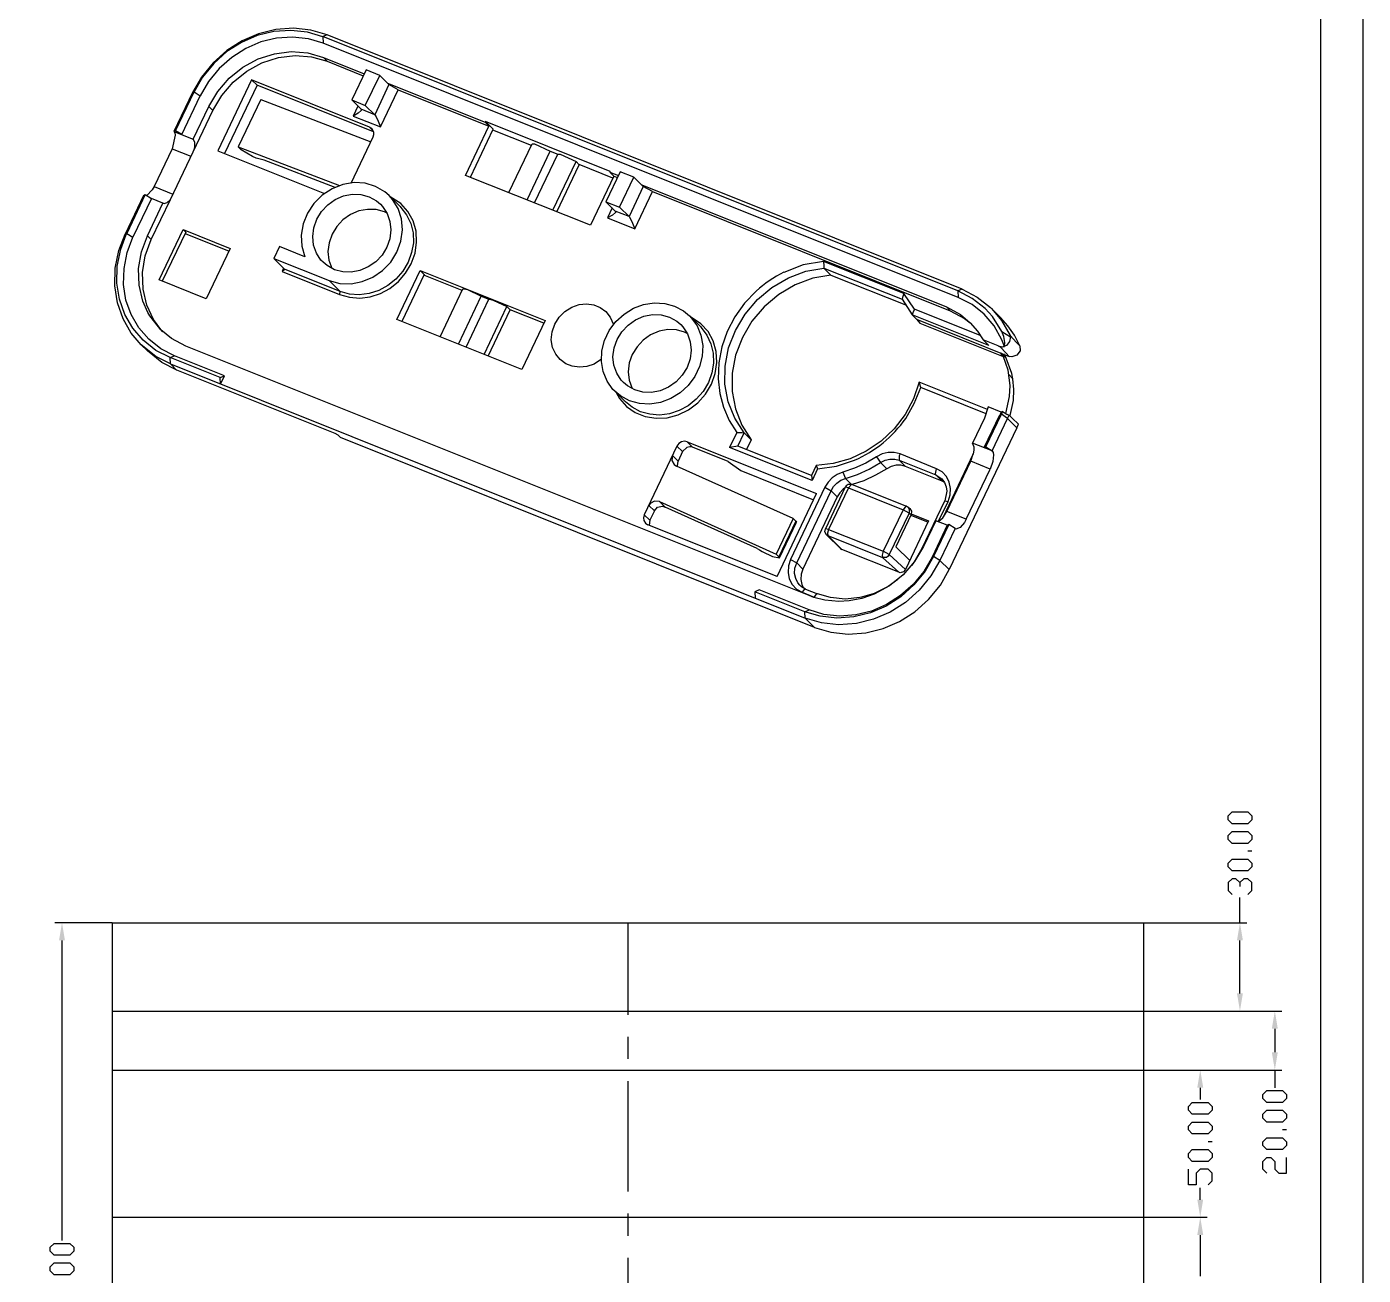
# Model space of a CAD drawing. Header units: inches. Extents: x 2 to 1172, y 492 to 1320.
# Drawn here: x 942.3 to 1169.4, y 907.4 to 1119.6 of the extents above; entities that cross this region are included whole.
import ezdxf

# ---------------------------------------------------------------- set-up
doc = ezdxf.new("R2010")
doc.units = ezdxf.units.IN
doc.header["$MEASUREMENT"] = 0

# ---------------------------------------------------------------- blocks, each defined once
blk = doc.blocks.new('AHH1270-500010_1')
at = {"transparency": 33554687}
for points in [[(947.38, 962.77), (946.88, 965.78), (946.38, 962.77)], [(1147.52, 962.77), (1147.02, 965.78), (1146.52, 962.77)], [(1147.52, 953.76), (1147.02, 950.76), (1146.52, 953.76)], [(1153.45, 947.75), (1152.95, 950.76), (1152.44, 947.75)], [(1153.45, 943.75), (1152.95, 940.74), (1152.44, 943.75)], [(1140.78, 937.74), (1140.28, 940.74), (1139.78, 937.74)], [(1140.78, 918.72), (1140.28, 915.71), (1139.78, 918.72)], [(1140.78, 912.71), (1140.28, 915.71), (1139.78, 912.71)]]:
    blk.add_hatch(color=1, dxfattribs=at).paths.add_polyline_path(points)
for points in [[(0.12, 490.67), (1167.98, 490.67), (1167.98, 1318.03), (0.12, 1318.03), (0.12, 490.67)], [(21.3, 1310.77), (1160.72, 1310.77), (1160.72, 497.92)]]:
    blk.add_lwpolyline(points, dxfattribs=at)
at = {"color": 3, "transparency": 33554687}
for points in [[(991.18, 1116.33), (988.58, 1117.11), (985.74, 1117.42), (982.87, 1117.22), (980.06, 1116.53), (977.39, 1115.38), (974.9, 1113.8), (972.67, 1111.79), (970.77, 1109.47), (969.32, 1106.95)], [(991.91, 1116.65), (989.18, 1117.45), (986.24, 1117.77), (983.22, 1117.56), (980.29, 1116.83), (977.51, 1115.64), (974.9, 1113.98), (972.54, 1111.9), (970.58, 1109.47)], [(991.27, 1115.25), (988.74, 1116), (986.06, 1116.28), (983.34, 1116.09), (980.67, 1115.45), (978.1, 1114.35), (975.72, 1112.82), (973.59, 1110.92), (971.78, 1108.71), (970.36, 1106.28)], [(991.91, 1116.65), (991.18, 1116.35)], [(1099.1, 1073.13), (991.18, 1116.35)], [(991.18, 1116.35), (991.25, 1115.25)], [(1099.17, 1072.03), (991.27, 1115.25)], [(1099.82, 1073.43), (991.91, 1116.65)], [(975.29, 1109.28), (977.62, 1111.14), (980.21, 1112.56), (982.97, 1113.44)], [(975.97, 1108.62), (978.27, 1110.48), (980.86, 1111.88), (983.65, 1112.79)], [(982.97, 1113.44), (985.81, 1113.8), (988.63, 1113.57)], [(983.65, 1112.79), (986.48, 1113.12), (989.29, 1112.91)], [(988.63, 1113.57), (991.29, 1112.82)], [(989.29, 1112.91), (991.95, 1112.17)], [(991.29, 1112.82), (998.22, 1110.04)], [(991.95, 1112.17), (991.29, 1112.82)], [(991.95, 1112.17), (998.08, 1109.7)], [(998.54, 1110.69), (996.11, 1105.59)], [(1000.87, 1109.77), (998.54, 1110.69)], [(970.58, 1109.47), (969.05, 1106.83)], [(973.34, 1107.02), (975.29, 1109.28)], [(979.09, 1109.01), (973.34, 1096.93)], [(974.02, 1106.37), (975.97, 1108.62)], [(999.15, 1100.98), (979.09, 1109.01)], [(980.03, 1108.09), (979.09, 1109.01)], [(998.42, 1104.65), (1000.87, 1109.77)], [(1002.44, 1108.19), (1000.02, 1103.07)], [(1000.87, 1109.77), (1002.44, 1108.19)], [(1002.18, 1108.46), (1018.78, 1101.81)], [(1004.01, 1107.32), (1002.44, 1108.19)], [(969.03, 1106.83), (965.91, 1100.25)], [(966.18, 1100.37), (969.32, 1106.95)], [(967.24, 1099.7), (970.38, 1106.3)], [(969.03, 1106.83), (969.32, 1106.95)], [(969.32, 1106.95), (970.38, 1106.3)], [(971.84, 1104.47), (973.34, 1107.02)], [(972.49, 1103.81), (974.02, 1106.37)], [(980.03, 1108.09), (974.5, 1096.47)], [(999.82, 1100.16), (980.03, 1108.09)], [(1000.99, 1101.01), (1004.01, 1107.32)], [(1004.01, 1107.32), (1019.43, 1101.15)], [(965.31, 1088.69), (972.49, 1103.81)], [(969.19, 1098.92), (971.84, 1104.47)], [(972.49, 1103.81), (971.84, 1104.47)], [(980.65, 1105.64), (976.82, 1097.61)], [(980.65, 1105.64), (999.34, 1098.49)], [(996.11, 1105.59), (998.42, 1104.65)], [(996.11, 1105.59), (997.71, 1104.01)], [(997.16, 1104.54), (996.36, 1102.86)], [(997.73, 1103.78), (997.23, 1103.32)], [(997.71, 1104.01), (997.73, 1103.78)], [(1000.02, 1103.07), (997.71, 1104.01)], [(998.42, 1104.65), (1000.02, 1103.07)], [(997.23, 1103.32), (996.36, 1102.86)], [(996.36, 1102.86), (1000.99, 1101.01)], [(1000.02, 1103.07), (1000.26, 1102.7)], [(1000.26, 1102.7), (1000.62, 1101.97)], [(1000.62, 1101.97), (1000.99, 1101.01)], [(1018.83, 1101.93), (1018.78, 1101.81)], [(1018.78, 1101.81), (1019.43, 1101.15)], [(1040.04, 1093.44), (1018.83, 1101.93)], [(1018.83, 1101.93), (1020.16, 1100.62)], [(965.91, 1100.25), (966.05, 1099.98), (966.13, 1099.58), (965.59, 1097.31)], [(966.18, 1100.37), (965.91, 1100.25)], [(965.91, 1100.25), (969.19, 1098.92)], [(967.24, 1099.7), (966.18, 1100.37)], [(995.99, 1091.47), (999.73, 1099.31)], [(999.52, 1100.73), (999.15, 1100.98)], [(999.15, 1100.98), (999.75, 1100.37)], [(999.73, 1099.31), (999.86, 1099.7), (999.84, 1100.11), (999.52, 1100.73)], [(1015.44, 1092.78), (1019.43, 1101.15)], [(1016.28, 1092.46), (1020.16, 1100.62)], [(1026.63, 1097.85), (1020.11, 1100.48)], [(965.59, 1097.31), (962.53, 1090.87)], [(965.59, 1097.31), (968.8, 1096.01)], [(969.19, 1098.92), (969.41, 1098.39)], [(969.37, 1097.5), (969.25, 1096.97)], [(969.41, 1098.39), (969.37, 1097.5)], [(973.34, 1096.93), (991.47, 1089.68)], [(976.82, 1097.61), (994.04, 1091.03)], [(977.3, 1097.13), (976.82, 1097.61)], [(979.89, 1095.69), (979.27, 1095.96), (977.3, 1097.13)], [(1022.8, 1089.84), (1026.74, 1098.14)], [(1025.91, 1088.6), (1029.84, 1096.88)], [(1026.74, 1098.14), (1026.88, 1098.16), (1027.15, 1098.12), (1029.84, 1096.88)], [(1029.84, 1096.88), (1031.14, 1096.37)], [(981.22, 1095.35), (979.89, 1095.69)], [(993.31, 1090.73), (981.22, 1095.35)], [(1027.18, 1088.08), (1031.14, 1096.37)], [(1030.29, 1086.84), (1034.22, 1095.14)], [(1030.96, 1086.58), (1034.77, 1094.59)], [(1031.14, 1096.37), (1031.28, 1096.4), (1031.53, 1096.37), (1034.22, 1095.14)], [(1034.77, 1094.59), (1034.22, 1095.14)], [(1040.48, 1092.32), (1034.77, 1094.61)], [(1036.65, 1084.29), (1015.44, 1092.78)], [(1040.64, 1092.66), (1036.65, 1084.29)], [(1041.74, 1093.4), (1039.3, 1088.28)], [(1040.04, 1093.44), (1039.99, 1093.31)], [(1039.99, 1093.31), (1041.42, 1092.73)], [(1039.99, 1093.31), (1040.64, 1092.66)], [(1040.64, 1092.66), (1041.26, 1092.41)], [(1041.62, 1087.36), (1044.05, 1092.46)], [(1044.05, 1092.46), (1041.74, 1093.4)], [(1044.05, 1092.46), (1045.65, 1090.89)], [(962.53, 1090.87), (962.22, 1090.32), (961.28, 1089.34)], [(962.53, 1090.87), (965.73, 1089.57)], [(1002.46, 1089.34), (1001.74, 1089.96), (1000.16, 1090.9), (998.38, 1091.44), (996.5, 1091.54), (994.59, 1091.24), (992.76, 1090.51), (991.09, 1089.43), (989.68, 1088.01), (988.58, 1086.36), (987.85, 1084.54), (987.53, 1082.62), (987.62, 1080.72), (988.15, 1078.95)], [(1045.65, 1090.89), (1043.22, 1085.78)], [(1044.19, 1083.7), (1047.21, 1090.03)], [(1045.38, 1091.15), (1097.15, 1070.42)], [(1047.21, 1090.03), (1045.65, 1090.89)], [(1047.21, 1090.03), (1097.8, 1069.76)], [(960.73, 1089.38), (957.61, 1082.8)], [(961, 1089.5), (957.88, 1082.92)], [(962.08, 1088.85), (958.94, 1082.28)], [(960.73, 1089.38), (961, 1089.5)], [(961, 1089.5), (962.08, 1088.85)], [(961.39, 1082.51), (964.03, 1088.07)], [(962.05, 1081.86), (965.31, 1088.7)], [(964.03, 1088.07), (962.08, 1088.85)], [(964.16, 1087.98), (964.03, 1088.07)], [(964.72, 1088.1), (964.21, 1087.96)], [(964.21, 1087.96), (964.21, 1087.96)], [(965.31, 1088.7), (964.72, 1088.1)], [(991.24, 1078.01), (990.88, 1078.38), (990.12, 1079.57), (989.64, 1080.94), (989.5, 1082.39), (989.68, 1083.88), (990.19, 1085.32), (990.99, 1086.63), (992.05, 1087.76), (993.31, 1088.65), (994.73, 1089.27), (996.2, 1089.56), (997.67, 1089.5), (999.08, 1089.13)], [(992.3, 1074.89), (994.09, 1074.41), (995.99, 1074.34), (997.89, 1074.71), (999.7, 1075.47), (1001.35, 1076.61), (1002.73, 1078.05), (1003.77, 1079.73), (1004.47, 1081.57), (1004.73, 1083.49), (1004.57, 1085.37), (1004.01, 1087.14), (1003.05, 1088.7), (1002.46, 1089.34)], [(1001.01, 1087.87), (1001.36, 1087.48), (1002.13, 1086.31), (1002.6, 1084.94), (1002.75, 1083.49), (1002.57, 1082), (1002.05, 1080.56), (1001.26, 1079.23), (1000.19, 1078.1), (998.93, 1077.21), (997.51, 1076.61), (996.04, 1076.33), (994.57, 1076.36), (993.17, 1076.73)], [(999.08, 1089.13), (1000.32, 1088.46), (1001.01, 1087.87)], [(1002.46, 1089.34), (1004.32, 1087.5)], [(1005.64, 1086.66), (1004.45, 1087.99), (1002.66, 1089.15)], [(1039.3, 1088.28), (1041.62, 1087.36)], [(1039.3, 1088.28), (1040.89, 1086.7)], [(1001.65, 1086.58), (1000.25, 1086.95), (998.77, 1087), (997.3, 1086.72), (995.88, 1086.1), (994.62, 1085.21), (993.56, 1084.08), (992.76, 1082.76), (992.25, 1081.33), (992.07, 1079.84), (992.21, 1078.38), (992.71, 1077)], [(1002.11, 1086.33), (1001.65, 1086.58)], [(1004.32, 1087.5), (1004.47, 1087.34), (1005.44, 1086.06), (1006.15, 1084.61), (1006.52, 1082.99), (1006.58, 1081.33), (1006.29, 1079.64), (1005.69, 1078.01)], [(1006.2, 1077.73), (1006.88, 1079.55), (1007.14, 1081.43), (1007.04, 1083.31), (1006.52, 1085.07), (1005.64, 1086.66)], [(1040.36, 1087.23), (1039.56, 1085.57)], [(1040.43, 1086.03), (1039.56, 1085.57)], [(1039.56, 1085.57), (1044.19, 1083.7)], [(1040.91, 1086.49), (1040.43, 1086.03)], [(1040.89, 1086.7), (1040.91, 1086.49)], [(1043.22, 1085.78), (1040.89, 1086.7)], [(1041.62, 1087.36), (1043.22, 1085.78)], [(1043.22, 1085.78), (1043.46, 1085.39)], [(963.38, 1075), (967.46, 1083.56)], [(967.46, 1083.56), (975.47, 1080.35)], [(967.9, 1083.14), (967.46, 1083.56)], [(1043.46, 1085.39), (1043.82, 1084.66)], [(1043.82, 1084.66), (1044.19, 1083.7)], [(960.33, 1063.98), (958.66, 1065.95), (957.26, 1068.42), (956.32, 1071.09), (955.86, 1073.98), (955.93, 1076.98), (956.53, 1079.98), (957.61, 1082.8)], [(965.24, 1061.82), (962.84, 1063.04), (960.68, 1064.75), (958.89, 1066.8), (957.54, 1069.14), (956.64, 1071.71), (956.21, 1074.48), (956.28, 1077.35), (956.85, 1080.23), (957.79, 1082.73)], [(965.98, 1062.12), (963.68, 1063.31), (961.62, 1064.92), (959.92, 1066.87), (958.61, 1069.13), (957.75, 1071.57), (957.35, 1074.2), (957.42, 1076.95), (957.97, 1079.68), (958.94, 1082.28)], [(957.61, 1082.8), (957.88, 1082.92)], [(957.79, 1082.73), (957.88, 1082.92)], [(957.88, 1082.92), (958.94, 1082.27)], [(960.38, 1079.78), (961.39, 1082.51)], [(961.04, 1079.11), (962.05, 1081.86)], [(962.05, 1081.86), (961.39, 1082.51)], [(967.9, 1083.14), (963.91, 1074.78)], [(967.79, 1082.89), (975.26, 1079.89)], [(960.61, 1071.41), (959.97, 1074.11), (959.9, 1076.93), (960.38, 1079.78)], [(960.56, 1076.27), (961.04, 1079.11)], [(975.47, 1080.35), (971.39, 1071.79)], [(983.81, 1080.69), (982.85, 1078.67)], [(988.15, 1078.95), (983.81, 1080.69)], [(982.85, 1078.67), (992.3, 1074.89)], [(982.85, 1078.67), (984.71, 1076.84)], [(984.52, 1077.02), (984.27, 1076.45)], [(984.43, 1076.54), (984.27, 1076.45)], [(984.27, 1076.45), (994.04, 1072.53)], [(984.68, 1076.72), (984.43, 1076.54)], [(984.71, 1076.84), (984.71, 1076.84)], [(994.15, 1073.04), (984.71, 1076.84)], [(984.71, 1076.77), (984.71, 1076.77)], [(993.17, 1076.73), (991.93, 1077.43), (991.24, 1078.01)], [(994.04, 1072.53), (995.71, 1072.05), (997.46, 1071.91), (999.23, 1072.12), (1000.97, 1072.69), (1002.59, 1073.56), (1004.04, 1074.73), (1005.26, 1076.13), (1006.2, 1077.73)], [(1005.69, 1078.01), (1004.8, 1076.5), (1003.63, 1075.16), (1002.27, 1074.06), (1000.72, 1073.22), (999.08, 1072.69), (997.39, 1072.48), (995.72, 1072.6), (994.15, 1073.04)], [(1003.79, 1068.29), (1007.75, 1076.61)], [(1007.75, 1076.61), (1028.96, 1068.11)], [(1008.42, 1075.95), (1007.75, 1076.61)], [(1062.79, 1049.01), (1061.18, 1051.5), (1060.08, 1054.28), (1059.53, 1057.28), (1059.55, 1060.36), (1060.13, 1063.45), (1061.29, 1066.43), (1062.94, 1069.2), (1065.03, 1071.66), (1067.51, 1073.74), (1070.3, 1075.37), (1073.29, 1076.47), (1076.33, 1077.02)], [(1072.83, 1077.55), (1069.5, 1076.29)], [(1076.27, 1078.15), (1072.83, 1077.55)], [(1076.27, 1078.15), (1076.33, 1077.39)], [(1089.89, 1072.71), (1076.27, 1078.15)], [(1076.33, 1077.39), (1076.33, 1077.02)], [(1077.53, 1075.83), (1076.33, 1077.02)], [(1076.33, 1077.02), (1089.61, 1071.71)], [(960.65, 1073.45), (960.56, 1076.27)], [(971.39, 1071.79), (963.38, 1075)], [(992.3, 1074.89), (994.15, 1073.04)], [(1008.42, 1075.95), (1004.61, 1067.95)], [(1014.89, 1073.2), (1008.37, 1075.81)], [(1077.53, 1075.83), (1074.45, 1075.28), (1071.47, 1074.16), (1068.68, 1072.53), (1066.2, 1070.46), (1064.11, 1067.99), (1062.48, 1065.22), (1061.34, 1062.24), (1060.75, 1059.16), (1060.74, 1056.07), (1061.29, 1053.09), (1062.39, 1050.31), (1064, 1047.83)], [(1077.53, 1075.83), (1090.35, 1070.7)], [(963.68, 1066.57), (962.44, 1068.27), (961.27, 1070.74), (960.65, 1073.45)], [(994.09, 1072.51), (994.15, 1073.04)], [(1011.13, 1065.35), (1015, 1073.47)], [(1014.24, 1064.09), (1018.1, 1072.23)], [(1015, 1073.47), (1015.14, 1073.51), (1015.78, 1073.35), (1018.1, 1072.23)], [(1018.1, 1072.23), (1019.4, 1071.71)], [(1064.83, 1073.1), (1062.87, 1071.04), (1061.2, 1068.74), (1059.9, 1066.23), (1058.98, 1063.61), (1058.47, 1060.9), (1058.36, 1058.18), (1058.64, 1055.72), (1059.28, 1053.36), (1060.24, 1051.14), (1061.54, 1049.1), (1062.39, 1049.05)], [(1089.7, 1072.03), (1089.61, 1071.71)], [(1089.89, 1072.71), (1089.7, 1072.03)], [(1091.72, 1070.05), (1089.89, 1072.71)], [(1099.82, 1073.43), (1099.1, 1073.13)], [(1101.54, 1071.86), (1099.1, 1073.13)], [(1099.1, 1073.13), (1099.17, 1072.03)], [(1101.51, 1070.83), (1099.17, 1072.03)], [(1099.82, 1073.43), (1102.39, 1072.09)], [(1102.39, 1072.09), (1104.65, 1070.3)], [(961.46, 1069.46), (960.61, 1071.41)], [(1015.53, 1063.57), (1019.4, 1071.71)], [(1018.62, 1062.35), (1022.48, 1070.47)], [(1019.29, 1062.07), (1023.03, 1069.94)], [(1019.4, 1071.71), (1019.54, 1071.73), (1020.16, 1071.59), (1022.48, 1070.47)], [(1023.03, 1069.94), (1022.48, 1070.47)], [(1028.74, 1067.65), (1023.03, 1069.94)], [(1038.57, 1061.52), (1037.29, 1060.7), (1036.03, 1060.28), (1034.79, 1060.17), (1033.59, 1060.33), (1032.47, 1060.77), (1031.51, 1061.46), (1030.77, 1062.39), (1030.25, 1063.52), (1030.02, 1064.82), (1030.15, 1066.16), (1030.59, 1067.48), (1031.33, 1068.66), (1032.33, 1069.66), (1033.52, 1070.4), (1034.77, 1070.81), (1036.02, 1070.93), (1037.22, 1070.77), (1038.34, 1070.33), (1039.3, 1069.62), (1040.04, 1068.7), (1040.61, 1067.41)], [(1040.8, 1056.11), (1040.5, 1056.41), (1039.51, 1057.81), (1038.85, 1059.42), (1038.55, 1061.16), (1038.62, 1062.95), (1039.07, 1064.73), (1039.86, 1066.41), (1040.98, 1067.94), (1042.38, 1069.2), (1043.98, 1070.19), (1045.7, 1070.83), (1047.51, 1071.11), (1049.28, 1071.02), (1050.97, 1070.54)], [(1050.97, 1070.54), (1052.49, 1069.73), (1053.48, 1068.91)], [(1089.61, 1071.71), (1091.35, 1069.05)], [(1091.72, 1070.05), (1091.47, 1069.39)], [(1102.89, 1065.56), (1091.72, 1070.05)], [(1097.15, 1070.42), (1099.54, 1069.11)], [(1097.8, 1069.76), (1097.15, 1070.42)], [(1097.8, 1069.76), (1100.21, 1068.45)], [(1103.57, 1069.18), (1101.51, 1070.83)], [(1104.97, 1068.77), (1103.71, 1070.14), (1101.54, 1071.86)], [(1104.65, 1070.3), (1104.81, 1070.15)], [(1104.81, 1070.15), (1106.51, 1068.13)], [(1106.39, 1068.58), (1104.81, 1070.15)], [(961.78, 1068.93), (961.46, 1069.46)], [(963.66, 1066.55), (961.78, 1068.93)], [(1025, 1059.8), (1003.79, 1068.29)], [(1028.96, 1068.11), (1025, 1059.8)], [(1042.26, 1057.58), (1041.9, 1057.95), (1041.14, 1059.14), (1040.66, 1060.51), (1040.5, 1061.96), (1040.7, 1063.45), (1041.19, 1064.89), (1042.01, 1066.2), (1043.07, 1067.33), (1044.33, 1068.22), (1045.75, 1068.82), (1047.22, 1069.13), (1048.7, 1069.07), (1050.1, 1068.7)], [(1053.48, 1068.91), (1053.77, 1068.59), (1054.78, 1067.19), (1055.43, 1065.6), (1055.74, 1063.86), (1055.67, 1062.05), (1055.2, 1060.28), (1054.41, 1058.59), (1053.29, 1057.08), (1051.91, 1055.81), (1050.31, 1054.83), (1048.57, 1054.18), (1046.78, 1053.89), (1044.99, 1054), (1043.3, 1054.46)], [(1052.03, 1067.42), (1052.37, 1067.05), (1053.15, 1065.86), (1053.63, 1064.5), (1053.77, 1063.06), (1053.59, 1061.57), (1053.08, 1060.13), (1052.28, 1058.8), (1051.21, 1057.67), (1049.95, 1056.78), (1048.54, 1056.18), (1047.06, 1055.9), (1045.59, 1055.93), (1044.19, 1056.3)], [(1050.1, 1068.7), (1051.34, 1068.01), (1052.03, 1067.42)], [(1053.48, 1068.91), (1055.35, 1067.07)], [(1056.66, 1066.22), (1055.45, 1067.56), (1053.68, 1068.72)], [(1091.47, 1069.39), (1091.35, 1069.05)], [(1091.35, 1069.05), (1092.04, 1068.35)], [(1104.35, 1063.86), (1091.35, 1069.05)], [(1092.04, 1068.35), (1092.68, 1067.62)], [(1092.04, 1068.35), (1107.84, 1062.01)], [(1106.86, 1061.94), (1092.68, 1067.62)], [(1099.54, 1069.11), (1101.21, 1067.72)], [(1100.21, 1068.45), (1101.19, 1067.69)], [(1101.21, 1067.72), (1102.45, 1066.29)], [(1106.58, 1064.85), (1105.27, 1067.19), (1103.57, 1069.18)], [(1106.58, 1066.23), (1104.97, 1068.77)], [(1109.61, 1063.82), (1108.73, 1065.6), (1107.61, 1067.21), (1106.39, 1068.58)], [(1106.51, 1068.13), (1107.96, 1065.54)], [(965.5, 1065.05), (963.66, 1066.55)], [(964.03, 1066.2), (963.68, 1066.57)], [(967.93, 1063.75), (965.5, 1065.05)], [(1052.67, 1066.15), (1051.27, 1066.52), (1049.8, 1066.57), (1048.32, 1066.27), (1046.9, 1065.67), (1045.65, 1064.78), (1044.58, 1063.65), (1043.78, 1062.33), (1043.27, 1060.9), (1043.09, 1059.41), (1043.23, 1057.95), (1043.73, 1056.57)], [(1053.13, 1065.9), (1052.67, 1066.15)], [(1055.35, 1067.07), (1055.49, 1066.91), (1056.46, 1065.63), (1057.15, 1064.16), (1057.54, 1062.56), (1057.6, 1060.88), (1057.31, 1059.19), (1056.71, 1057.58)], [(1057.23, 1057.28), (1057.88, 1059.11), (1058.17, 1061), (1058.04, 1062.87), (1057.54, 1064.64), (1056.66, 1066.22)], [(1102.45, 1066.29), (1103.37, 1064.85)], [(1106.58, 1066.23), (1108.02, 1065.35)], [(1106.88, 1065.37), (1106.58, 1066.23)], [(1107.06, 1064.39), (1106.88, 1065.37)], [(1108.02, 1065.35), (1107.89, 1064.55)], [(1108.02, 1065.35), (1107.96, 1065.54)], [(1107.96, 1065.54), (1109.06, 1064.39)], [(965.31, 1060.74), (962.81, 1062.01), (960.33, 1063.98)], [(960.33, 1063.98), (961.39, 1062.94)], [(966.37, 1059.67), (963.86, 1060.97), (961.39, 1062.94)], [(1073.81, 1021.35), (967.93, 1063.75)], [(1103.57, 1064.66), (1103.37, 1064.85)], [(1105.94, 1063.82), (1103.37, 1064.85)], [(1103.96, 1064.27), (1103.57, 1064.66)], [(1104.35, 1063.86), (1103.96, 1064.27)], [(1105.94, 1063.82), (1106.3, 1063.61)], [(1105.94, 1063.82), (1106.69, 1063.66)], [(1106.3, 1063.61), (1107.32, 1062.55)], [(1106.63, 1063.57), (1106.3, 1063.61)], [(1107.04, 1063.7), (1106.58, 1064.85)], [(1107.34, 1063.88), (1106.63, 1063.57)], [(1106.69, 1063.66), (1107.04, 1063.7), (1107.06, 1064.39)], [(1107.89, 1064.55), (1107.34, 1063.88)], [(1109.06, 1064.39), (1109.61, 1063.82)], [(1109.67, 1062.97), (1109.12, 1062.21)], [(1109.61, 1063.82), (1109.67, 1062.97)], [(965.24, 1061.82), (965.97, 1062.12)], [(973.73, 1058.41), (965.24, 1061.82)], [(965.29, 1060.74), (965.24, 1061.82)], [(965.29, 1060.74), (1073.17, 1017.52)], [(966.36, 1059.67), (965.29, 1060.74)], [(974.48, 1058.72), (965.97, 1062.12)], [(1106.44, 1062.42), (1106.23, 1062.67)], [(1107.32, 1061.69), (1106.42, 1062.6)], [(1106.86, 1061.94), (1106.44, 1062.42)], [(1107.64, 1059.66), (1106.86, 1061.94)], [(1107.11, 1062.08), (1106.92, 1062.42)], [(1107.32, 1061.69), (1107.11, 1062.08)], [(1107.32, 1062.55), (1107.84, 1062.01)], [(1108.46, 1058.18), (1108.26, 1059.11), (1107.32, 1061.69)], [(1108.26, 1061.93), (1107.84, 1062.01)], [(1109.12, 1062.21), (1108.26, 1061.93)], [(993.31, 1048.89), (966.37, 1059.67)], [(973.73, 1058.41), (974.48, 1058.72)], [(973.8, 1057.31), (973.73, 1058.41)], [(973.8, 1057.31), (974.48, 1058.72)], [(1107.87, 1055.19), (1107.96, 1057.05), (1107.64, 1059.66)], [(1108.46, 1058.18), (1107.8, 1058.86)], [(1040.8, 1056.11), (1042.65, 1054.26)], [(1043.3, 1054.46), (1041.8, 1055.28), (1040.8, 1056.11)], [(1041.6, 1054.83), (1042.81, 1053.5), (1044.28, 1052.47), (1045.98, 1051.78), (1047.81, 1051.5), (1049.71, 1051.59), (1051.57, 1052.08), (1053.32, 1052.93), (1054.9, 1054.12), (1056.21, 1055.59), (1057.23, 1057.28)], [(1044.19, 1056.3), (1042.95, 1057), (1042.26, 1057.58)], [(1056.71, 1057.58), (1055.81, 1056.06), (1054.65, 1054.73), (1053.29, 1053.63), (1051.75, 1052.79), (1050.1, 1052.26), (1048.41, 1052.05), (1046.74, 1052.17), (1045.17, 1052.61)], [(1092.52, 1057.63), (1091.54, 1054.8), (1090.12, 1052.14), (1088.26, 1049.71), (1086.04, 1047.61), (1083.53, 1045.89), (1080.79, 1044.6), (1077.92, 1043.8), (1075.01, 1043.48)], [(1090.23, 1051.48), (1091.7, 1054.02), (1092.78, 1056.71)], [(1092.62, 1057.31), (1092.52, 1057.63)], [(1104.12, 1052.99), (1092.52, 1057.63)], [(1092.78, 1056.71), (1092.62, 1057.31)], [(1103.9, 1052.26), (1092.78, 1056.71)], [(1108.53, 1054.53), (1108.62, 1056.37), (1108.46, 1058.18)], [(1041.02, 1055.88), (1041.6, 1054.83)], [(1045.17, 1052.61), (1043.73, 1053.38), (1042.65, 1054.26)], [(1107.25, 1052.33), (1107.87, 1055.19)], [(1108, 1051.94), (1108.53, 1054.53)], [(1103.64, 1051.53), (1101.61, 1047.28)], [(1103.58, 1046.5), (1106.24, 1052.1)], [(1104.26, 1053.43), (1103.64, 1051.53)], [(1103.85, 1046.62), (1106.49, 1052.17)], [(1106.44, 1052.54), (1104.26, 1053.43)], [(1104.91, 1045.96), (1107.52, 1051.46)], [(1106.44, 1052.54), (1106.24, 1052.1)], [(1106.49, 1052.17), (1106.24, 1052.1)], [(1106.7, 1052.65), (1106.44, 1052.54)], [(1106.7, 1052.65), (1106.49, 1052.17)], [(1107.52, 1051.46), (1106.49, 1052.17)], [(1106.7, 1052.65), (1107.41, 1052.22)], [(1107.41, 1052.22), (1107.79, 1052.01)], [(1107.52, 1051.46), (1107.79, 1052.01)], [(1109.12, 1049.88), (1107.52, 1051.46)], [(1108.32, 1051.52), (1107.79, 1052.01)], [(1107.98, 1051.85), (1107.98, 1051.85)], [(1109.4, 1050.52), (1108.32, 1051.52)], [(1109.12, 1049.88), (1097.64, 1025.78)], [(1109.12, 1049.88), (1109.4, 1050.52)], [(993.83, 1048.61), (993.31, 1048.89)], [(994.22, 1048.2), (993.83, 1048.61)], [(1074.75, 1015.96), (994.22, 1048.2)], [(1053.11, 1047.49), (1052.63, 1047.58), (1052.12, 1047.47), (1051.69, 1047.19), (1051.37, 1046.74)], [(1053.11, 1047.49), (1054.03, 1046.57)], [(1053.11, 1047.49), (1075.08, 1038.69)], [(1061.54, 1049.1), (1060.31, 1046.53)], [(1061.73, 1046.76), (1062.79, 1049.01)], [(1062.39, 1049.05), (1062.79, 1049.01)], [(1062.79, 1049.01), (1064, 1047.83)], [(1064, 1047.83), (1063.2, 1046.18)], [(1101.74, 1045.47), (1101.85, 1046.07), (1101.86, 1046.59), (1101.61, 1047.28)], [(1104.91, 1045.96), (1101.61, 1047.28)], [(1051.37, 1046.74), (1045.82, 1035.09)], [(1050.61, 1045.15), (1050.52, 1044.33)], [(1051.55, 1044.23), (1050.61, 1045.15)], [(1051.37, 1046.74), (1052.31, 1045.84)], [(1052.31, 1045.84), (1051.55, 1044.23)], [(1054.03, 1046.57), (1053.8, 1046.64), (1053.55, 1046.66), (1053.06, 1046.55), (1052.31, 1045.84)], [(1060.08, 1044.16), (1054.03, 1046.57)], [(1061.73, 1046.76), (1060.31, 1046.53)], [(1074.32, 1040.93), (1060.31, 1046.53)], [(1074.2, 1041.76), (1061.73, 1046.76)], [(1085.25, 1044.95), (1083.44, 1043.89), (1081.52, 1043.02), (1079.55, 1042.35)], [(1089.27, 1045.43), (1088.28, 1045.68), (1087.25, 1045.68), (1086.22, 1045.43), (1085.25, 1044.95)], [(1085.25, 1044.95), (1085.94, 1043.98)], [(1089.27, 1045.43), (1089.15, 1045.1), (1089.15, 1044.35)], [(1095.48, 1042.93), (1089.27, 1045.43)], [(1101.72, 1045.47), (1096.54, 1034.58)], [(1101.28, 1044.19), (1101.72, 1045.47)], [(1103.58, 1046.5), (1103.85, 1046.62)], [(1103.85, 1046.62), (1104.91, 1045.96)], [(1104.91, 1045.96), (1105.07, 1045.68), (1105.14, 1045.27), (1105.02, 1044.14), (1104.56, 1042.86)], [(1050.52, 1044.33), (1050.89, 1043.66)], [(1050.89, 1043.66), (1051.3, 1043.38)], [(1071.09, 1034.46), (1051.3, 1043.38)], [(1051.44, 1043.41), (1051.55, 1044.23)], [(1051.48, 1043.27), (1051.44, 1043.41)], [(1060.08, 1044.16), (1062.21, 1042.6)], [(1062.21, 1042.6), (1074.59, 1037.65)], [(1075.01, 1043.48), (1074.2, 1041.76)], [(1075.26, 1042.91), (1074.32, 1040.93)], [(1075.01, 1043.48), (1075.17, 1043.09)], [(1075.17, 1043.09), (1075.26, 1042.91)], [(1075.26, 1042.91), (1078.45, 1043.36), (1081.56, 1044.37)], [(1079.55, 1042.35), (1078.61, 1041.96), (1077.76, 1041.37), (1077.05, 1040.63), (1076.52, 1039.76)], [(1079.55, 1042.35), (1080, 1041.25)], [(1080, 1041.25), (1082.05, 1041.96), (1084.04, 1042.86), (1085.94, 1043.98)], [(1087, 1042.91), (1085.1, 1041.81), (1083.1, 1040.89), (1081.15, 1040.24)], [(1085.94, 1043.98), (1086.72, 1044.37), (1087.53, 1044.56), (1088.37, 1044.56), (1089.15, 1044.35)], [(1085.94, 1043.98), (1087, 1042.91)], [(1090.21, 1043.3), (1089.43, 1043.5), (1088.6, 1043.5), (1087.78, 1043.3), (1087, 1042.91)], [(1090.21, 1043.3), (1089.15, 1044.35)], [(1089.15, 1044.35), (1095.35, 1041.87)], [(1096.42, 1040.82), (1090.21, 1043.3)], [(1095.35, 1041.87), (1095.28, 1042.03), (1095.48, 1042.93)], [(1097.43, 1037.36), (1097.78, 1038.46), (1097.85, 1039.58), (1097.64, 1040.66), (1097.15, 1041.62), (1096.42, 1042.4), (1095.48, 1042.93)], [(1097.22, 1035.66), (1101.28, 1044.19)], [(1100.52, 1034.33), (1104.56, 1042.86)], [(1104.56, 1042.86), (1101.28, 1044.19)], [(1074.2, 1041.76), (1074.32, 1040.93)], [(1077.55, 1039.17), (1077.97, 1039.88), (1078.56, 1040.48), (1079.23, 1040.95), (1080, 1041.25)], [(1080.97, 1040.27), (1080, 1041.25)], [(1080.48, 1040.25), (1080.1, 1040.01)], [(1081.11, 1040.25), (1080.48, 1040.25)], [(1081.11, 1040.25), (1081.01, 1040.25), (1080.51, 1039.67)], [(1081.11, 1040.25), (1090.39, 1036.53)], [(1095.35, 1041.87), (1096.42, 1040.82)], [(1095.35, 1041.87), (1096.37, 1041.21)], [(1096.37, 1041.21), (1096.84, 1040.59), (1097.13, 1039.86), (1097.23, 1039.08), (1096.88, 1037.49)], [(1096.84, 1040.57), (1096.42, 1040.82)], [(1068.4, 1024.61), (1075.08, 1038.69)], [(1076.52, 1039.76), (1070.67, 1027.49)], [(1071.71, 1026.92), (1077.55, 1039.17)], [(1078.61, 1038.13), (1072.78, 1025.85)], [(1076.52, 1039.76), (1077.55, 1039.17)], [(1079.96, 1039.79), (1076.59, 1032.73)], [(1080.51, 1039.67), (1077.14, 1032.61)], [(1077.55, 1039.17), (1078.61, 1038.13)], [(1079.62, 1039.42), (1079.04, 1038.84), (1078.61, 1038.13)], [(1079.85, 1039.6), (1079.62, 1039.42)], [(1080.1, 1040.01), (1079.96, 1039.79)], [(1080.51, 1039.67), (1079.96, 1039.79)], [(1080.51, 1039.67), (1089.79, 1035.96)], [(1046.83, 1037.03), (1046.59, 1036.69)], [(1047.53, 1035.77), (1046.59, 1036.69)], [(1047.53, 1035.77), (1046.76, 1034.17)], [(1047.56, 1037.43), (1046.83, 1037.03)], [(1047.53, 1035.77), (1048.09, 1036.37)], [(1048.43, 1037.33), (1047.56, 1037.43)], [(1048.09, 1036.37), (1048.93, 1036.53)], [(1049.35, 1036.41), (1048.43, 1037.33)], [(1048.43, 1037.33), (1068.22, 1028.41)], [(1048.93, 1036.53), (1049.35, 1036.41)], [(1064.99, 1029.38), (1049.35, 1036.41)], [(1089.79, 1035.96), (1086.42, 1028.9), (1086.22, 1028.25), (1086.31, 1027.82)], [(1090.39, 1036.53), (1090.28, 1036.53), (1089.79, 1035.96)], [(1090.8, 1035.39), (1089.79, 1035.96)], [(1090.39, 1036.53), (1090.58, 1036.42)], [(1090.58, 1036.42), (1090.83, 1036.07)], [(1090.58, 1036.42), (1090.92, 1036.18)], [(1090.83, 1036.07), (1090.8, 1035.39)], [(1090.92, 1036.18), (1091.22, 1035.68)], [(1091.22, 1035.68), (1091.15, 1035.15)], [(1092.98, 1029.33), (1096.88, 1037.49)], [(1095.82, 1034.01), (1097.43, 1037.36)], [(1096.54, 1034.58), (1097.22, 1035.66)], [(1096.88, 1037.49), (1097.43, 1037.36)], [(1100.52, 1034.33), (1097.22, 1035.66)], [(1045.82, 1035.09), (1045.7, 1034.6), (1045.75, 1034.1), (1046.04, 1033.66)], [(1045.82, 1035.09), (1046.76, 1034.17)], [(1046.04, 1033.66), (1046.41, 1033.41)], [(1068.4, 1024.61), (1046.41, 1033.41)], [(1046.76, 1034.17), (1046.66, 1033.32)], [(1071.09, 1034.46), (1068.22, 1028.41)], [(1071.55, 1034.01), (1068.68, 1027.96)], [(1068.79, 1027.77), (1071.66, 1033.82)], [(1071.55, 1034.01), (1071.09, 1034.46)], [(1071.55, 1034.01), (1071.66, 1033.82)], [(1090.8, 1035.39), (1087.44, 1028.34)], [(1091.15, 1035.15), (1088.53, 1029.65)], [(1094.13, 1034.06), (1090.21, 1025.82)], [(1090.8, 1035.39), (1091.15, 1035.15)], [(1091.1, 1035.04), (1094.06, 1033.85)], [(1091.19, 1035.24), (1094.13, 1034.06)], [(1095.34, 1034.08), (1093.26, 1029.7)], [(1097.29, 1033.3), (1094.72, 1027.88)], [(1097.55, 1033.43), (1094.98, 1028.02)], [(1097.29, 1033.3), (1095.34, 1034.08)], [(1095.62, 1033.98), (1095.87, 1034.01), (1096.54, 1034.58)], [(1097.55, 1033.43), (1097.29, 1033.3)], [(1098.62, 1032.77), (1097.55, 1033.43)], [(1100.52, 1034.33), (1100.2, 1033.76), (1099.5, 1032.91), (1098.76, 1032.66)], [(1076.52, 1032.17), (1076.59, 1032.73)], [(1076.79, 1031.71), (1076.52, 1032.17)], [(1077.14, 1032.61), (1076.59, 1032.73)], [(1079.16, 1029.35), (1076.77, 1031.71)], [(1077.03, 1031.55), (1076.79, 1031.71)], [(1077.14, 1032.61), (1076.95, 1031.97)], [(1076.95, 1031.97), (1077.03, 1031.55)], [(1079.41, 1029.17), (1077.03, 1031.55)], [(1077.03, 1031.55), (1086.31, 1027.82)], [(1077.14, 1032.61), (1086.42, 1028.9)], [(1098.62, 1032.77), (1096.05, 1027.34)], [(1098.76, 1032.66), (1098.62, 1032.77)], [(1064.99, 1029.38), (1065.37, 1029.12), (1065.84, 1028.83), (1067.6, 1028.02), (1068.79, 1027.77)], [(1079.16, 1029.35), (1079.41, 1029.17)], [(1089.06, 1025.32), (1079.41, 1029.17)], [(1087.44, 1028.34), (1086.42, 1028.9)], [(1088.53, 1029.65), (1090.92, 1027.31)], [(1093, 1029.35), (1091.59, 1026.97)], [(1093.26, 1029.7), (1091.74, 1027.15)], [(1092.98, 1029.33), (1092.98, 1029.33)], [(1068.22, 1028.41), (1068.68, 1027.96)], [(1068.79, 1027.77), (1068.68, 1027.96)], [(1070.67, 1027.49), (1070.31, 1026.39), (1070.24, 1025.27), (1070.46, 1024.19), (1070.95, 1023.23), (1071.68, 1022.45), (1072.62, 1021.92)], [(1070.67, 1027.49), (1071.71, 1026.92)], [(1072.26, 1023.12), (1071.93, 1023.51), (1071.54, 1024.28), (1071.36, 1025.14), (1071.41, 1026.03), (1071.71, 1026.92)], [(1072.78, 1025.85), (1071.71, 1026.92)], [(1094.98, 1028.02), (1093.53, 1025.5), (1091.63, 1023.16), (1089.4, 1021.17), (1086.9, 1019.58), (1084.23, 1018.44), (1081.43, 1017.75), (1078.54, 1017.54), (1075.72, 1017.84), (1073.12, 1018.62)], [(1096.05, 1027.34), (1094.52, 1024.72), (1092.53, 1022.27), (1090.18, 1020.2), (1087.57, 1018.53), (1084.78, 1017.34), (1081.86, 1016.61), (1078.84, 1016.4), (1075.9, 1016.72), (1073.17, 1017.54)], [(1094.72, 1027.89), (1093.31, 1025.48), (1091.51, 1023.25), (1089.36, 1021.35), (1086.98, 1019.82), (1084.45, 1018.74), (1081.77, 1018.09), (1079.04, 1017.89), (1076.33, 1018.17), (1073.83, 1018.92)], [(1087.44, 1028.34), (1087.25, 1028.05), (1086.95, 1027.86), (1086.31, 1027.82)], [(1086.31, 1027.82), (1089.06, 1025.32)], [(1087.44, 1028.34), (1090.21, 1025.82)], [(1091.74, 1027.15), (1089.79, 1024.9)], [(1091.59, 1026.97), (1091.22, 1026.49)], [(1094.98, 1028.02), (1094.72, 1027.88)], [(1096.05, 1027.34), (1094.98, 1028.02)], [(1097.64, 1025.77), (1096.05, 1027.34)], [(1072.78, 1025.85), (1072.48, 1024.98), (1072.42, 1024.08), (1072.6, 1023.23)], [(1074.75, 1015.96), (1077.5, 1015.14), (1080.44, 1014.82), (1083.45, 1015.04), (1086.38, 1015.75), (1089.17, 1016.93), (1091.77, 1018.6), (1094.13, 1020.69), (1096.12, 1023.14), (1097.64, 1025.78)], [(1089.79, 1024.9), (1087.48, 1023.03), (1084.89, 1021.63), (1082.78, 1020.89)], [(1089.31, 1025.25), (1089.06, 1025.32)], [(1089.84, 1025.39), (1089.31, 1025.25)], [(1090.21, 1025.82), (1089.84, 1025.39)], [(1065.33, 1022.32), (1064.6, 1022.02)], [(1064.6, 1022.02), (1064.66, 1020.92)], [(1073.1, 1018.62), (1064.6, 1022.02)], [(1073.84, 1018.92), (1065.33, 1022.32)], [(1072.55, 1022.87), (1072.26, 1023.12)], [(1073.22, 1022.48), (1072.55, 1022.87)], [(1072.6, 1023.23), (1072.89, 1022.64)], [(1073.22, 1022.48), (1072.97, 1022.41), (1072.62, 1021.92)], [(1072.62, 1021.92), (1074.66, 1021.1)], [(1073.22, 1022.48), (1075.26, 1021.67)], [(1087.14, 1022.86), (1084.87, 1021.74), (1082.71, 1021.08)], [(1087.27, 1022.93), (1087.14, 1022.86)], [(1088.9, 1024.12), (1087.27, 1022.93)], [(1074.64, 1021.05), (1073.81, 1021.35)], [(1076.47, 1020.6), (1074.64, 1021.05)], [(1074.84, 1021.38), (1074.66, 1021.1)], [(1075.26, 1021.67), (1075.1, 1021.65), (1075.01, 1021.6), (1074.84, 1021.38)], [(1082.43, 1021.03), (1079.94, 1020.78), (1077.46, 1021.03), (1075.26, 1021.67)], [(1078.9, 1020.37), (1076.47, 1020.6)], [(1080.65, 1020.48), (1078.9, 1020.37)], [(1082.78, 1020.89), (1080.65, 1020.48)], [(1082.71, 1021.08), (1082.43, 1021.03)], [(1073.1, 1018.62), (1073.84, 1018.92)], [(1073.17, 1017.52), (1073.1, 1018.62)], [(1074.76, 1015.94), (1073.17, 1017.52)]]:
    blk.add_lwpolyline(points, dxfattribs=at)
at = {"color": 1, "transparency": 33554687}
for points in [[(1149.02, 983.26), (1148.34, 982.58), (1145.68, 982.58), (1145.01, 983.26), (1145.01, 983.93), (1145.68, 984.59), (1148.34, 984.59), (1149.02, 983.93), (1149.02, 983.26)], [(1149.02, 979.92), (1148.34, 979.25), (1145.68, 979.25), (1145.01, 979.92), (1145.01, 980.58), (1145.68, 981.25), (1148.34, 981.25), (1149.02, 980.58), (1149.02, 979.92)], [(1149.02, 975.24), (1148.34, 974.58), (1145.68, 974.58), (1145.01, 975.24), (1145.01, 975.91), (1145.68, 976.59), (1148.34, 976.59), (1149.02, 975.91), (1149.02, 975.24)], [(1149.02, 977.92), (1148.34, 977.92)], [(1147.01, 972.58), (1146.34, 973.24), (1145.68, 973.24), (1145.01, 972.58), (1145.01, 971.23), (1145.68, 970.58)], [(1148.34, 970.58), (1149.02, 971.23), (1149.02, 972.58), (1148.34, 973.24), (1147.69, 973.24), (1147.01, 972.58), (1147.01, 971.91)], [(1147.01, 965.77), (1147.01, 970.08)], [(955.41, 965.77), (945.68, 965.77)], [(1043.04, 965.77), (1043.04, 950.13)], [(1130.65, 965.77), (1148.22, 965.77)], [(946.87, 962.76), (946.87, 911.79)], [(1147.01, 953.75), (1147.01, 962.76)], [(1130.65, 950.75), (1154.14, 950.75)], [(1130.65, 950.75), (1148.22, 950.75)], [(1152.94, 947.75), (1152.94, 943.74)], [(1043.04, 946.37), (1043.04, 942.61)], [(1130.65, 940.73), (1154.14, 940.73)], [(1137.93, 940.73), (1141.46, 940.73)], [(1152.94, 940.73), (1152.94, 937.73)], [(1043.04, 938.85), (1043.04, 920.09)], [(1140.28, 937.73), (1140.28, 935.73)], [(1154.94, 935.89), (1154.27, 935.23), (1151.61, 935.23), (1150.93, 935.89), (1150.93, 936.56), (1151.61, 937.24), (1154.27, 937.24), (1154.94, 936.56), (1154.94, 935.89)], [(1142.28, 933.9), (1141.61, 933.23), (1138.93, 933.23), (1138.27, 933.9), (1138.27, 934.56), (1138.93, 935.23), (1141.61, 935.23), (1142.28, 934.56), (1142.28, 933.9)], [(1154.94, 932.55), (1154.27, 931.9), (1151.61, 931.9), (1150.93, 932.55), (1150.93, 933.23), (1151.61, 933.9), (1154.27, 933.9), (1154.94, 933.23), (1154.94, 932.55)], [(1142.28, 930.55), (1141.61, 929.89), (1138.93, 929.89), (1138.27, 930.55), (1138.27, 931.22), (1138.93, 931.9), (1141.61, 931.9), (1142.28, 931.22), (1142.28, 930.55)], [(1154.94, 927.89), (1154.27, 927.22), (1151.61, 927.22), (1150.93, 927.89), (1150.93, 928.55), (1151.61, 929.22), (1154.27, 929.22), (1154.94, 928.55), (1154.94, 927.89)], [(1154.94, 930.55), (1154.27, 930.55)], [(1142.28, 925.89), (1141.61, 925.21), (1138.93, 925.21), (1138.27, 925.89), (1138.27, 926.54), (1138.93, 927.22), (1141.61, 927.22), (1142.28, 926.54), (1142.28, 925.89)], [(1142.28, 928.55), (1141.61, 928.55)], [(1151.61, 923.21), (1150.93, 923.88), (1150.93, 925.21), (1151.61, 925.89), (1152.26, 925.89), (1152.94, 925.21), (1152.94, 923.88), (1153.61, 923.21), (1154.94, 923.21), (1154.94, 925.89)], [(1141.61, 921.2), (1142.28, 921.88), (1142.28, 923.21), (1141.61, 923.88), (1140.28, 923.88), (1139.6, 923.21), (1139.6, 921.2), (1138.27, 921.2), (1138.27, 923.88)], [(1140.28, 918.7), (1140.28, 920.71)], [(1043.04, 916.33), (1043.04, 912.57)], [(1130.65, 915.71), (1141.46, 915.71)], [(1137.93, 915.71), (1141.46, 915.71)], [(948.87, 909.94), (948.21, 909.29), (945.54, 909.29), (944.86, 909.94), (944.86, 910.62), (945.54, 911.27), (948.21, 911.27), (948.87, 910.62), (948.87, 909.94)], [(1140.28, 912.69), (1140.28, 905.69)], [(1043.04, 908.83), (1043.04, 890.05)], [(948.87, 906.61), (948.21, 905.94), (945.54, 905.94), (944.86, 906.61), (944.86, 907.28), (945.54, 907.94), (948.21, 907.94), (948.87, 907.28), (948.87, 906.61)]]:
    blk.add_lwpolyline(points, dxfattribs=at)
at = {"color": 4, "transparency": 33554687}
for points in [[(955.41, 965.77), (955.41, 833.1)], [(955.41, 965.77), (1130.65, 965.77)], [(1130.65, 965.77), (1130.65, 833.1)], [(955.41, 950.75), (1130.65, 950.75)], [(955.41, 940.73), (1130.65, 940.73)], [(955.41, 915.71), (1130.65, 915.71)]]:
    blk.add_lwpolyline(points, dxfattribs=at)
at = {"color": 3, "transparency": 33554687}
for points in [[(1069.51, 1076.3), (1067.81, 1075.47), (1066.23, 1074.38), (1064.84, 1073.11)], [(1086.38, 1047.31), (1087.85, 1048.51), (1089.15, 1049.92), (1090.23, 1051.48)], [(1081.56, 1044.38), (1083.3, 1045.13), (1084.93, 1046.12), (1086.38, 1047.31)]]:
    blk.add_open_spline(points, degree=3, dxfattribs=at)

msp = doc.modelspace()

# ---------------------------------------------------------------- block references
msp.add_blockref('AHH1270-500010_1', (1.45, 1.53))

doc.saveas('drawing.dxf')
